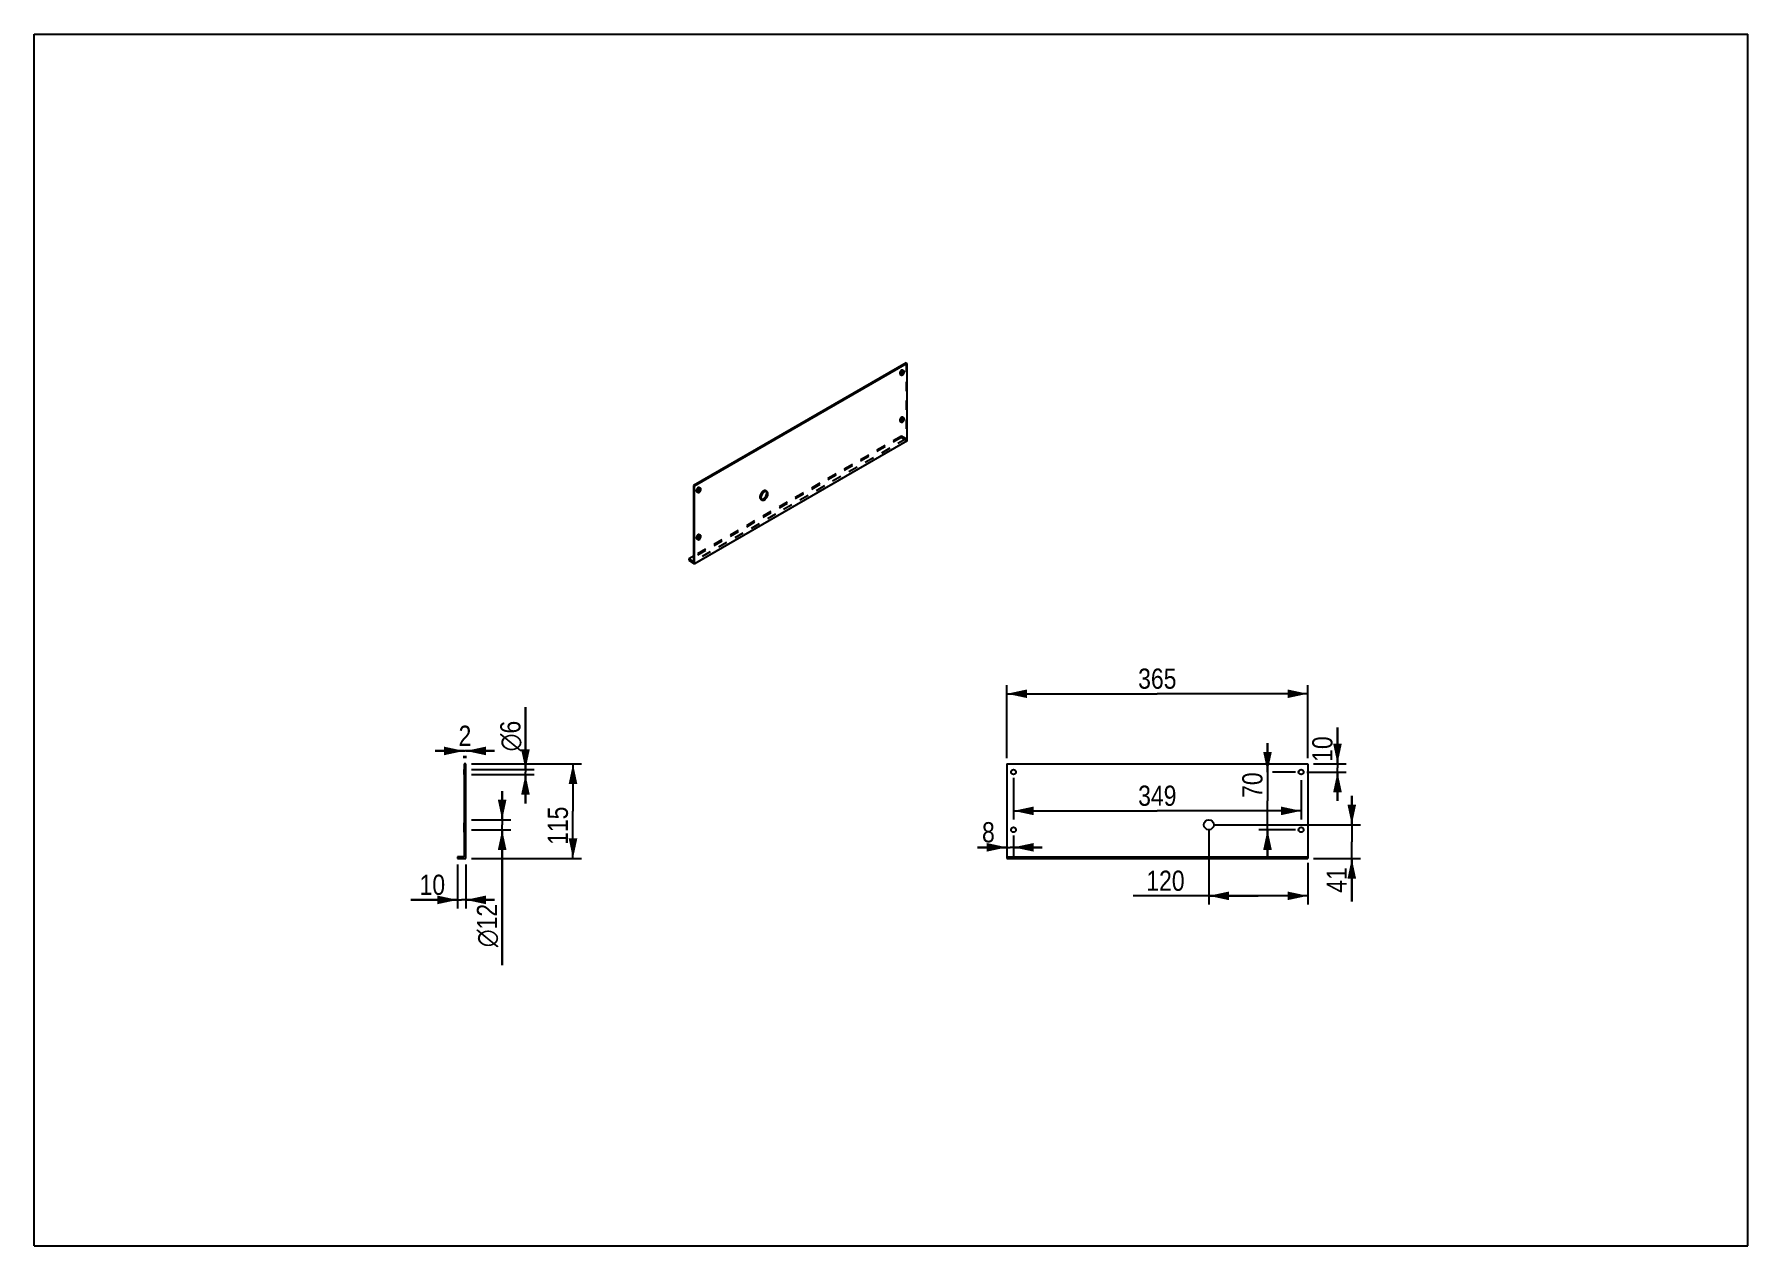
# Model space of a CAD drawing. Header units: millimetres. Extents: x 0 to 297, y 0 to 210.
import ezdxf

# ---------------------------------------------------------------- set-up
doc = ezdxf.new("R2010")
doc.units = ezdxf.units.MM
doc.header["$LTSCALE"] = 16.335
doc.linetypes.add('HIDDEN', pattern=[0.2, 0.1, -0.1])
doc.layers.get('0').update_dxf_attribs({"linetype": 'CONTINUOUS'})
doc.layers.add('02___PRT_ALL_AXES', color=7, linetype='CONTINUOUS')
doc.layers.add('DEFAULT_2', color=8, linetype='HIDDEN')
doc.styles.get("Standard").update_dxf_attribs({"font": 'txt', "width": 0.85})
doc.styles.add('TEXTSTYLE_2', font='gdt', dxfattribs={"width": 0.85})
doc.dimstyles.new('DIMSTYLE_1', dxfattribs={"dimtxt": 3.5, "dimasz": 3.5, "dimexe": 1.5, "dimexo": 1, "dimgap": 0.875, "dimtad": 1, "dimlfac": 7, "dimtxsty": 'STANDARD', "dimblk": '_FILLED', "dimblk1": '_FILLED', "dimblk2": '_FILLED', "dimcen": 0.09, "dimadec": 0, "dimazin": 0, "dimtp": 0.01, "dimtm": 0.01, "dimtfac": 1, "dimtofl": 0, "dimtmove": 0, "dimatfit": 3, "dimldrblk": '_FILLED', "dimfxl": 1, "dimtolj": 1, "dimarcsym": 0})

# ---------------------------------------------------------------- blocks, each defined once
blk = doc.blocks.new('_FILLED')
at = {"color": 0, "linetype": 'BYBLOCK'}
blk.add_solid([(0, 0), (-1, 0.214), (-1, -0.214)], dxfattribs=at)
blk = doc.blocks.new('*D0')
at = {"color": 2, "linetype": 'CONTINUOUS'}
for p, q in [((75.79, 83.54), (94.88, 83.54)), ((93.38, 83.54), (93.38, 75.32)), ((93.38, 67.11), (93.38, 75.32)), ((75.79, 67.11), (94.88, 67.11))]:
    blk.add_line(p, q, dxfattribs=at)
at = {"color": 2, "linetype": 'CONTINUOUS', "xscale": 3.5, "yscale": 3.5, "zscale": 3.5}
for p, rotation in [((93.38, 83.54), 90), ((93.38, 67.11), 270)]:
    blk.add_blockref('_FILLED', p, dxfattribs=dict(at, rotation=rotation))
at = {"color": 2, "linetype": 'CONTINUOUS', "insert": (89, 72.8), "char_height": 3.5, "width": 8.925, "attachment_point": 2, "rotation": 90, "line_spacing_factor": 0.9}
blk.add_mtext('115', dxfattribs=at)
blk = doc.blocks.new('*D1')
at = {"color": 2, "linetype": 'CONTINUOUS'}
for p, q in [((73.36, 66.11), (73.36, 58.45)), ((74.79, 66.11), (74.79, 58.45)), ((73.36, 59.95), (65.26, 59.95)), ((65.26, 59.95), (74.08, 59.95)), ((79.79, 59.95), (74.08, 59.95)), ((74.79, 59.95), (79.79, 59.95))]:
    blk.add_line(p, q, dxfattribs=at)
at = {"color": 2, "linetype": 'CONTINUOUS', "xscale": 3.5, "yscale": 3.5, "zscale": 3.5}
blk.add_blockref('_FILLED', (73.36, 59.95), dxfattribs=at)
at = {"color": 2, "linetype": 'CONTINUOUS', "xscale": 3.5, "yscale": 3.5, "zscale": 3.5, "rotation": 180}
blk.add_blockref('_FILLED', (74.79, 59.95), dxfattribs=at)
at = {"color": 2, "linetype": 'CONTINUOUS', "insert": (71.21, 64.32), "char_height": 3.5, "width": 5.95, "attachment_point": 3, "line_spacing_factor": 0.9}
blk.add_mtext('10', dxfattribs=at)
blk = doc.blocks.new('*D2')
at = {"color": 2, "linetype": 'CONTINUOUS'}
for p, q in [((74.5, 85.77), (69.5, 85.77)), ((69.5, 85.77), (74.65, 85.77)), ((74.5, 84.54), (74.5, 84.9)), ((79.79, 85.77), (74.65, 85.77)), ((74.79, 85.77), (79.79, 85.77)), ((74.79, 84.54), (74.79, 84.9))]:
    blk.add_line(p, q, dxfattribs=at)
at = {"color": 2, "linetype": 'CONTINUOUS', "xscale": 3.5, "yscale": 3.5, "zscale": 3.5}
blk.add_blockref('_FILLED', (74.5, 85.77), dxfattribs=at)
at = {"color": 2, "linetype": 'CONTINUOUS', "xscale": 3.5, "yscale": 3.5, "zscale": 3.5, "rotation": 180}
blk.add_blockref('_FILLED', (74.79, 85.77), dxfattribs=at)
at = {"color": 2, "linetype": 'CONTINUOUS', "insert": (74.65, 90.15), "char_height": 3.5, "width": 2.975, "attachment_point": 2, "line_spacing_factor": 0.9}
blk.add_mtext('2', dxfattribs=at)
blk = doc.blocks.new('*D3')
at = {"color": 2, "linetype": 'CONTINUOUS'}
for p, q in [((85.14, 82.54), (85.14, 93.34)), ((85.14, 93.34), (85.14, 82.11)), ((75.79, 82.54), (86.64, 82.54)), ((75.79, 81.68), (86.64, 81.68)), ((85.14, 76.68), (85.14, 82.11)), ((85.14, 81.68), (85.14, 76.68))]:
    blk.add_line(p, q, dxfattribs=at)
at = {"color": 2, "linetype": 'CONTINUOUS', "xscale": 3.5, "yscale": 3.5, "zscale": 3.5}
for p, rotation in [((85.14, 82.54), 270), ((85.14, 81.68), 90)]:
    blk.add_blockref('_FILLED', p, dxfattribs=dict(at, rotation=rotation))
at = {"color": 2, "linetype": 'CONTINUOUS', "insert": (80.77, 85.7), "char_height": 3.5, "width": 7.6417, "attachment_point": 1, "rotation": 90, "line_spacing_factor": 0.9, "style": 'TEXTSTYLE_2'}
blk.add_mtext('{\\Fgdt;n}\\Ftxt;6', dxfattribs=at)
blk = doc.blocks.new('*D4')
at = {"color": 2, "linetype": 'CONTINUOUS'}
for p, q in [((81.1, 73.82), (81.1, 78.82)), ((81.1, 78.82), (81.1, 72.97)), ((75.79, 73.82), (82.6, 73.82)), ((75.79, 72.11), (82.6, 72.11)), ((81.1, 48.64), (81.1, 72.97)), ((81.1, 72.11), (81.1, 48.64))]:
    blk.add_line(p, q, dxfattribs=at)
at = {"color": 2, "linetype": 'CONTINUOUS', "xscale": 3.5, "yscale": 3.5, "zscale": 3.5}
for p, rotation in [((81.1, 73.82), 270), ((81.1, 72.11), 90)]:
    blk.add_blockref('_FILLED', p, dxfattribs=dict(at, rotation=rotation))
at = {"color": 2, "linetype": 'CONTINUOUS', "insert": (76.72, 59.26), "char_height": 3.5, "width": 10.6167, "attachment_point": 3, "rotation": 90, "line_spacing_factor": 0.9, "style": 'TEXTSTYLE_2'}
blk.add_mtext('{\\Fgdt;n}\\Ftxt;12', dxfattribs=at)
blk = doc.blocks.new('*D5')
at = {"color": 2, "linetype": 'CONTINUOUS'}
for p, q in [((203.59, 71.97), (203.59, 59.15)), ((220.73, 66.4), (220.73, 59.15)), ((212.16, 60.65), (190.47, 60.65)), ((203.59, 60.65), (212.16, 60.65)), ((220.73, 60.65), (212.16, 60.65))]:
    blk.add_line(p, q, dxfattribs=at)
at = {"color": 2, "linetype": 'CONTINUOUS', "xscale": 3.5, "yscale": 3.5, "zscale": 3.5, "rotation": 180}
blk.add_blockref('_FILLED', (203.59, 60.65), dxfattribs=at)
at = {"color": 2, "linetype": 'CONTINUOUS', "xscale": 3.5, "yscale": 3.5, "zscale": 3.5}
blk.add_blockref('_FILLED', (220.73, 60.65), dxfattribs=at)
at = {"color": 2, "linetype": 'CONTINUOUS', "insert": (199.39, 65.02), "char_height": 3.5, "width": 8.925, "attachment_point": 3, "line_spacing_factor": 0.9}
blk.add_mtext('120', dxfattribs=at)
blk = doc.blocks.new('*D6')
at = {"color": 2, "linetype": 'CONTINUOUS'}
for p, q in [((228.37, 72.97), (228.37, 77.97)), ((228.37, 77.97), (228.37, 70.04)), ((204.59, 72.97), (229.87, 72.97)), ((228.37, 59.66), (228.37, 70.04)), ((221.73, 67.11), (229.87, 67.11)), ((228.37, 67.11), (228.37, 59.66))]:
    blk.add_line(p, q, dxfattribs=at)
at = {"color": 2, "linetype": 'CONTINUOUS', "xscale": 3.5, "yscale": 3.5, "zscale": 3.5}
for p, rotation in [((228.37, 72.97), 270), ((228.37, 67.11), 90)]:
    blk.add_blockref('_FILLED', p, dxfattribs=dict(at, rotation=rotation))
at = {"color": 2, "linetype": 'CONTINUOUS', "insert": (223.99, 65.61), "char_height": 3.5, "width": 5.95, "attachment_point": 3, "rotation": 90, "line_spacing_factor": 0.9}
blk.add_mtext('41', dxfattribs=at)
blk = doc.blocks.new('*D7')
at = {"color": 2, "linetype": 'CONTINUOUS'}
for p, q in [((225.89, 83.54), (225.89, 89.83)), ((225.89, 89.83), (225.89, 82.82)), ((221.73, 83.54), (227.39, 83.54)), ((220.59, 82.11), (227.39, 82.11)), ((225.89, 77.11), (225.89, 82.82)), ((225.89, 82.11), (225.89, 77.11))]:
    blk.add_line(p, q, dxfattribs=at)
at = {"color": 2, "linetype": 'CONTINUOUS', "xscale": 3.5, "yscale": 3.5, "zscale": 3.5}
for p, rotation in [((225.89, 83.54), 270), ((225.89, 82.11), 90)]:
    blk.add_blockref('_FILLED', p, dxfattribs=dict(at, rotation=rotation))
at = {"color": 2, "linetype": 'CONTINUOUS', "insert": (221.52, 83.88), "char_height": 3.5, "width": 5.95, "attachment_point": 1, "rotation": 90, "line_spacing_factor": 0.9}
blk.add_mtext('10', dxfattribs=at)
blk = doc.blocks.new('*D8')
at = {"color": 2, "linetype": 'CONTINUOUS'}
for p, q in [((168.59, 84.54), (168.59, 97.18)), ((168.59, 95.68), (194.66, 95.68)), ((220.73, 95.68), (194.66, 95.68)), ((220.73, 84.54), (220.73, 97.18))]:
    blk.add_line(p, q, dxfattribs=at)
at = {"color": 2, "linetype": 'CONTINUOUS', "xscale": 3.5, "yscale": 3.5, "zscale": 3.5, "rotation": 180}
blk.add_blockref('_FILLED', (168.59, 95.68), dxfattribs=at)
at = {"color": 2, "linetype": 'CONTINUOUS', "xscale": 3.5, "yscale": 3.5, "zscale": 3.5}
blk.add_blockref('_FILLED', (220.73, 95.68), dxfattribs=at)
at = {"color": 2, "linetype": 'CONTINUOUS', "insert": (194.66, 100.05), "char_height": 3.5, "width": 8.925, "attachment_point": 2, "line_spacing_factor": 0.9}
blk.add_mtext('365', dxfattribs=at)
blk = doc.blocks.new('*D9')
at = {"color": 2, "linetype": 'CONTINUOUS'}
for p, q in [((168.59, 69.06), (163.52, 69.06)), ((163.52, 69.06), (169.16, 69.06)), ((174.73, 69.06), (169.16, 69.06)), ((169.73, 71.11), (169.73, 67.56)), ((169.73, 69.06), (174.73, 69.06))]:
    blk.add_line(p, q, dxfattribs=at)
at = {"color": 2, "linetype": 'CONTINUOUS', "xscale": 3.5, "yscale": 3.5, "zscale": 3.5}
blk.add_blockref('_FILLED', (168.59, 69.06), dxfattribs=at)
at = {"color": 2, "linetype": 'CONTINUOUS', "xscale": 3.5, "yscale": 3.5, "zscale": 3.5, "rotation": 180}
blk.add_blockref('_FILLED', (169.73, 69.06), dxfattribs=at)
at = {"color": 2, "linetype": 'CONTINUOUS', "insert": (166.49, 73.43), "char_height": 3.5, "width": 2.975, "attachment_point": 3, "line_spacing_factor": 0.9}
blk.add_mtext('8', dxfattribs=at)
blk = doc.blocks.new('*D10')
at = {"color": 2, "linetype": 'CONTINUOUS'}
for p, q in [((169.73, 81.11), (169.73, 73.88)), ((219.59, 80.68), (219.59, 73.88)), ((169.73, 75.38), (194.66, 75.38)), ((219.59, 75.38), (194.66, 75.38))]:
    blk.add_line(p, q, dxfattribs=at)
at = {"color": 2, "linetype": 'CONTINUOUS', "xscale": 3.5, "yscale": 3.5, "zscale": 3.5, "rotation": 180}
blk.add_blockref('_FILLED', (169.73, 75.38), dxfattribs=at)
at = {"color": 2, "linetype": 'CONTINUOUS', "xscale": 3.5, "yscale": 3.5, "zscale": 3.5}
blk.add_blockref('_FILLED', (219.59, 75.38), dxfattribs=at)
at = {"color": 2, "linetype": 'CONTINUOUS', "insert": (194.66, 79.76), "char_height": 3.5, "width": 8.925, "attachment_point": 2, "line_spacing_factor": 0.9}
blk.add_mtext('349', dxfattribs=at)
blk = doc.blocks.new('*D11')
at = {"color": 2, "linetype": 'CONTINUOUS'}
for p, q in [((213.76, 82.11), (213.76, 87.11)), ((213.76, 87.11), (213.76, 77.11)), ((218.59, 82.11), (214.64, 82.11)), ((213.76, 67.11), (213.76, 77.11)), ((218.59, 72.11), (212.26, 72.11)), ((213.76, 72.11), (213.76, 67.11))]:
    blk.add_line(p, q, dxfattribs=at)
at = {"color": 2, "linetype": 'CONTINUOUS', "xscale": 3.5, "yscale": 3.5, "zscale": 3.5}
for p, rotation in [((213.76, 82.11), 270), ((213.76, 72.11), 90)]:
    blk.add_blockref('_FILLED', p, dxfattribs=dict(at, rotation=rotation))
at = {"color": 2, "linetype": 'CONTINUOUS', "insert": (209.39, 79.84), "char_height": 3.5, "width": 5.95, "attachment_point": 2, "rotation": 90, "line_spacing_factor": 0.9}
blk.add_mtext('70', dxfattribs=at)

msp = doc.modelspace()

# ---------------------------------------------------------------- linework, layer by layer
at = {"color": 7, "linetype": 'CONTINUOUS'}
for p, q in [((0, 0), (0, 210)), ((0, 210), (297, 210)), ((297, 0), (297, 210)), ((151.1151, 153.0458), (114.2447, 131.7587)), ((151.3171, 152.9291), (114.4467, 131.6421)), ((151.3171, 152.9291), (151.1151, 153.0458)), ((151.3171, 139.5152), (151.3171, 152.9291)), ((151.3171, 139.5152), (114.4467, 118.2281)), ((114.2447, 131.7587), (114.2447, 118.5781)), ((114.4467, 131.6421), (114.2447, 131.7587)), ((114.4467, 118.2281), (114.4467, 131.6421)), ((114.2447, 119.5112), (113.4366, 119.0446)), ((114.2447, 118.5781), (113.4366, 119.0446)), ((113.4366, 119.0446), (113.4366, 118.8113)), ((113.4366, 118.8113), (114.4467, 118.2281)), ((74.5041, 83.5387), (74.5041, 67.3959)), ((74.7898, 83.5387), (74.5041, 83.5387)), ((74.7898, 67.1101), (74.7898, 83.5387)), ((168.5906, 83.5387), (168.5906, 67.1101)), ((168.5906, 83.5387), (220.7334, 83.5387)), ((220.7334, 83.5387), (220.7334, 67.1101)), ((74.5041, 67.3959), (73.3613, 67.3959)), ((73.3613, 67.3959), (73.3613, 67.1101)), ((73.3613, 67.1101), (74.7898, 67.1101)), ((168.5906, 67.3959), (220.7334, 67.3959)), ((168.5906, 67.1101), (220.7334, 67.1101)), ((0, 0), (297, 0))]:
    msp.add_line(p, q, dxfattribs=at)
at = {"layer": '02___PRT_ALL_AXES', "color": 8, "linetype": 'HIDDEN'}
for p, q in [((150.5213, 151.7839), (150.7233, 151.6673)), ((150.0927, 151.0416), (150.2947, 150.925)), ((150.0927, 142.8766), (150.2947, 142.7599)), ((150.5213, 143.6189), (150.7233, 143.5023)), ((114.8385, 130.6877), (115.0406, 130.5711)), ((115.2671, 131.43), (115.4691, 131.3134)), ((126.795, 130.8679), (126.9971, 130.7513)), ((125.9379, 129.3833), (126.1399, 129.2667)), ((114.8385, 122.5227), (115.0406, 122.4061)), ((115.2671, 123.265), (115.4691, 123.1484)), ((74.5041, 81.6816), (74.5041, 82.5387)), ((74.5041, 82.5387), (74.7898, 82.5387)), ((74.5041, 81.6816), (74.7898, 81.6816)), ((74.7898, 81.6816), (74.7898, 82.5387)), ((74.5041, 73.8244), (74.7898, 73.8244)), ((74.5041, 71.6816), (74.5041, 73.8244)), ((74.5041, 72.5387), (74.7898, 72.5387)), ((74.5041, 72.1101), (74.7898, 72.1101)), ((74.5041, 71.6816), (74.7898, 71.6816)), ((74.7898, 71.6816), (74.7898, 73.8244))]:
    msp.add_line(p, q, dxfattribs=at)
at = {"layer": '02___PRT_ALL_AXES', "color": 7, "linetype": 'CONTINUOUS'}
for centre, radius in [((169.7334, 82.1101), 0.4286), ((219.5906, 82.1101), 0.4286), ((169.7334, 72.1101), 0.4286), ((203.5906, 72.9673), 0.8571), ((219.5906, 72.1101), 0.4286)]:
    msp.add_circle(centre, radius, dxfattribs=at)
msp.add_arc((126.5638, 130.5533), 0.3978, 26.240756, 27.13356, dxfattribs=at)
at = {"layer": '02___PRT_ALL_AXES', "color": 8, "linetype": 'HIDDEN'}
for points, knots in [([(150.307, 151.7627), (150.2407, 151.7244), (150.1243, 151.6086), (150.0329, 151.43), (150.0018, 151.278), (150.0042, 151.1773), (150.0324, 151.0936), (150.0713, 151.054), (150.0927, 151.0416)], [0, 0, 0, 0, 0.2698855, 0.56130995, 0.69545058, 0.81313516, 0.91285209, 1, 1, 1, 1]), ([(150.5213, 151.7839), (150.4924, 151.8006), (150.4133, 151.8126), (150.3424, 151.7832), (150.307, 151.7627)], [0, 0, 0, 0, 0.44917372, 1, 1, 1, 1]), ([(150.0927, 151.0416), (150.1017, 151.0364), (150.1422, 151.0185), (150.1893, 151.02), (150.222, 151.0278)], [0, 0, 0, 0, 0.23558401, 1, 1, 1, 1]), ([(150.307, 143.5977), (150.2407, 143.5594), (150.1243, 143.4436), (150.0329, 143.265), (150.0018, 143.113), (150.0042, 143.0123), (150.0324, 142.9286), (150.0713, 142.889), (150.0927, 142.8766)], [0, 0, 0, 0, 0.2698855, 0.56130995, 0.69545058, 0.81313516, 0.91285209, 1, 1, 1, 1]), ([(150.0927, 142.8766), (150.1017, 142.8714), (150.1422, 142.8535), (150.1893, 142.8549), (150.222, 142.8628)], [0, 0, 0, 0, 0.23558401, 1, 1, 1, 1]), ([(150.5213, 143.6189), (150.4924, 143.6356), (150.4133, 143.6476), (150.3424, 143.6181), (150.307, 143.5977)], [0, 0, 0, 0, 0.44917372, 1, 1, 1, 1]), ([(115.0528, 131.4088), (114.9865, 131.3705), (114.8701, 131.2547), (114.7787, 131.0761), (114.7476, 130.9242), (114.75, 130.8234), (114.7782, 130.7397), (114.8171, 130.7001), (114.8385, 130.6877)], [0, 0, 0, 0, 0.2698855, 0.56130995, 0.69545058, 0.81313516, 0.91285209, 1, 1, 1, 1]), ([(114.8385, 130.6877), (114.8475, 130.6825), (114.888, 130.6646), (114.9351, 130.6661), (114.9678, 130.6739)], [0, 0, 0, 0, 0.23558401, 1, 1, 1, 1]), ([(115.2671, 131.43), (115.2382, 131.4467), (115.1591, 131.4587), (115.0883, 131.4293), (115.0528, 131.4088)], [0, 0, 0, 0, 0.44917372, 1, 1, 1, 1]), ([(126.3665, 130.8255), (126.2339, 130.7489), (126.0011, 130.5173), (125.8183, 130.1601), (125.756, 129.8562), (125.7608, 129.6547), (125.8174, 129.4874), (125.8951, 129.408), (125.9379, 129.3833)], [0, 0, 0, 0, 0.26986217, 0.56131515, 0.69545853, 0.81313776, 0.91285258, 1, 1, 1, 1]), ([(126.795, 130.8679), (126.7372, 130.9013), (126.579, 130.9253), (126.4374, 130.8664), (126.3665, 130.8255)], [0, 0, 0, 0, 0.44919612, 1, 1, 1, 1]), ([(115.0528, 123.2438), (114.9865, 123.2055), (114.8701, 123.0897), (114.7787, 122.9111), (114.7476, 122.7591), (114.75, 122.6584), (114.7782, 122.5747), (114.8171, 122.5351), (114.8385, 122.5227)], [0, 0, 0, 0, 0.2698855, 0.56130995, 0.69545058, 0.81313516, 0.91285209, 1, 1, 1, 1]), ([(114.8385, 122.5227), (114.8475, 122.5175), (114.888, 122.4996), (114.9351, 122.501), (114.9678, 122.5089)], [0, 0, 0, 0, 0.23558401, 1, 1, 1, 1]), ([(115.2671, 123.265), (115.2382, 123.2817), (115.1591, 123.2937), (115.0883, 123.2643), (115.0528, 123.2438)], [0, 0, 0, 0, 0.44917372, 1, 1, 1, 1])]:
    msp.add_open_spline(points, degree=3, knots=knots, dxfattribs=at)
at = {"layer": '02___PRT_ALL_AXES', "color": 7, "linetype": 'CONTINUOUS'}
for points, knots in [([(150.509, 151.6461), (150.4427, 151.6078), (150.3263, 151.492), (150.2349, 151.3134), (150.2038, 151.1614), (150.2062, 151.0607), (150.2345, 150.977), (150.2733, 150.9374), (150.2947, 150.925)], [0, 0, 0, 0, 0.2698855, 0.56130995, 0.69545058, 0.81313516, 0.91285209, 1, 1, 1, 1]), ([(150.307, 151.0628), (150.3586, 151.0926), (150.4539, 151.1782), (150.5564, 151.3383), (150.6131, 151.5118), (150.6125, 151.6313), (150.5972, 151.6812)], [0, 0, 0, 0, 0.24784511, 0.52137908, 0.78282538, 1, 1, 1, 1]), ([(150.7233, 151.6673), (150.6944, 151.684), (150.6153, 151.6959), (150.5445, 151.6665), (150.509, 151.6461)], [0, 0, 0, 0, 0.44917372, 1, 1, 1, 1]), ([(150.509, 150.9462), (150.5753, 150.9845), (150.6917, 151.1003), (150.7831, 151.2789), (150.8142, 151.4308), (150.8118, 151.5316), (150.7836, 151.6153), (150.7447, 151.6549), (150.7233, 151.6673)], [0, 0, 0, 0, 0.2698855, 0.56130995, 0.69545058, 0.81313516, 0.91285209, 1, 1, 1, 1]), ([(150.222, 151.0278), (150.2291, 151.0295), (150.2586, 151.038), (150.2867, 151.0511), (150.307, 151.0628)], [0, 0, 0, 0, 0.23612815, 1, 1, 1, 1]), ([(150.2947, 150.925), (150.3236, 150.9083), (150.4027, 150.8963), (150.4736, 150.9257), (150.509, 150.9462)], [0, 0, 0, 0, 0.44917372, 1, 1, 1, 1]), ([(150.509, 143.481), (150.4427, 143.4428), (150.3263, 143.327), (150.2349, 143.1483), (150.2038, 142.9964), (150.2062, 142.8956), (150.2345, 142.812), (150.2733, 142.7723), (150.2947, 142.76)], [0, 0, 0, 0, 0.2698855, 0.56130995, 0.69545058, 0.81313516, 0.91285209, 1, 1, 1, 1]), ([(150.222, 142.8628), (150.2291, 142.8645), (150.2586, 142.873), (150.2867, 142.8861), (150.307, 142.8978)], [0, 0, 0, 0, 0.23612815, 1, 1, 1, 1]), ([(150.2947, 142.76), (150.3236, 142.7433), (150.4027, 142.7313), (150.4736, 142.7607), (150.509, 142.7812)], [0, 0, 0, 0, 0.44917372, 1, 1, 1, 1]), ([(150.307, 142.8978), (150.3586, 142.9276), (150.4539, 143.0131), (150.5564, 143.1733), (150.6131, 143.3468), (150.6125, 143.4662), (150.5972, 143.5161)], [0, 0, 0, 0, 0.24784511, 0.52137908, 0.78282538, 1, 1, 1, 1]), ([(150.7233, 143.5022), (150.6944, 143.519), (150.6153, 143.5309), (150.5445, 143.5015), (150.509, 143.481)], [0, 0, 0, 0, 0.44917372, 1, 1, 1, 1]), ([(150.509, 142.7812), (150.5753, 142.8195), (150.6917, 142.9353), (150.7831, 143.1139), (150.8142, 143.2658), (150.8118, 143.3666), (150.7836, 143.4502), (150.7447, 143.4899), (150.7233, 143.5022)], [0, 0, 0, 0, 0.2698855, 0.56130995, 0.69545058, 0.81313516, 0.91285209, 1, 1, 1, 1]), ([(115.2548, 131.2922), (115.1885, 131.2539), (115.0721, 131.1381), (114.9807, 130.9595), (114.9496, 130.8075), (114.952, 130.7068), (114.9803, 130.6231), (115.0192, 130.5835), (115.0406, 130.5711)], [0, 0, 0, 0, 0.2698855, 0.56130995, 0.69545058, 0.81313516, 0.91285209, 1, 1, 1, 1]), ([(114.9678, 130.6739), (114.9749, 130.6756), (115.0044, 130.6841), (115.0325, 130.6972), (115.0528, 130.709)], [0, 0, 0, 0, 0.23612815, 1, 1, 1, 1]), ([(115.0528, 130.709), (115.1044, 130.7387), (115.1998, 130.8243), (115.3022, 130.9844), (115.3589, 131.158), (115.3583, 131.2774), (115.343, 131.3273)], [0, 0, 0, 0, 0.24784511, 0.52137908, 0.78282538, 1, 1, 1, 1]), ([(115.4691, 131.3134), (115.4402, 131.3301), (115.3611, 131.3421), (115.2903, 131.3126), (115.2548, 131.2922)], [0, 0, 0, 0, 0.44917372, 1, 1, 1, 1]), ([(115.2548, 130.5923), (115.3211, 130.6306), (115.4375, 130.7464), (115.5289, 130.925), (115.5601, 131.077), (115.5577, 131.1777), (115.5294, 131.2614), (115.4905, 131.301), (115.4691, 131.3134)], [0, 0, 0, 0, 0.2698855, 0.56130995, 0.69545058, 0.81313516, 0.91285209, 1, 1, 1, 1]), ([(126.5685, 130.7088), (126.4359, 130.6323), (126.2031, 130.4007), (126.0203, 130.0434), (125.9581, 129.7395), (125.9629, 129.538), (126.0194, 129.3707), (126.0971, 129.2914), (126.1399, 129.2667)], [0, 0, 0, 0, 0.26986217, 0.56131515, 0.69545853, 0.81313776, 0.91285258, 1, 1, 1, 1]), ([(126.3665, 129.4258), (126.4771, 129.4896), (126.6791, 129.6757), (126.8876, 130.0214), (126.9907, 130.3875), (126.9669, 130.6351), (126.9206, 130.7291)], [0, 0, 0, 0, 0.25333699, 0.53197861, 0.79204674, 1, 1, 1, 1]), ([(126.9971, 130.7513), (126.9392, 130.7846), (126.7811, 130.8086), (126.6394, 130.7498), (126.5685, 130.7088)], [0, 0, 0, 0, 0.44919612, 1, 1, 1, 1]), ([(126.5685, 129.3091), (126.7011, 129.3857), (126.9339, 129.6173), (127.1167, 129.9745), (127.1789, 130.2784), (127.1741, 130.4799), (127.1176, 130.6472), (127.0399, 130.7266), (126.9971, 130.7513)], [0, 0, 0, 0, 0.26986217, 0.56131515, 0.69545853, 0.81313776, 0.91285258, 1, 1, 1, 1]), ([(115.0406, 130.5711), (115.0695, 130.5544), (115.1486, 130.5424), (115.2194, 130.5718), (115.2548, 130.5923)], [0, 0, 0, 0, 0.44917372, 1, 1, 1, 1]), ([(126.0578, 129.3451), (126.0817, 129.3426), (126.1898, 129.3427), (126.2943, 129.3841), (126.3665, 129.4258)], [0, 0, 0, 0, 0.22411726, 1, 1, 1, 1]), ([(126.1399, 129.2667), (126.1978, 129.2333), (126.3559, 129.2093), (126.4976, 129.2682), (126.5685, 129.3091)], [0, 0, 0, 0, 0.44919612, 1, 1, 1, 1]), ([(115.2548, 123.1271), (115.1885, 123.0889), (115.0721, 122.9731), (114.9807, 122.7944), (114.9496, 122.6425), (114.952, 122.5417), (114.9803, 122.4581), (115.0192, 122.4184), (115.0406, 122.4061)], [0, 0, 0, 0, 0.2698855, 0.56130995, 0.69545058, 0.81313516, 0.91285209, 1, 1, 1, 1]), ([(114.9678, 122.5089), (114.9749, 122.5106), (115.0044, 122.5191), (115.0325, 122.5322), (115.0528, 122.5439)], [0, 0, 0, 0, 0.23612815, 1, 1, 1, 1]), ([(115.0406, 122.4061), (115.0695, 122.3894), (115.1486, 122.3774), (115.2194, 122.4068), (115.2548, 122.4273)], [0, 0, 0, 0, 0.44917372, 1, 1, 1, 1]), ([(115.0528, 122.5439), (115.1044, 122.5737), (115.1998, 122.6592), (115.3022, 122.8194), (115.3589, 122.9929), (115.3583, 123.1123), (115.343, 123.1623)], [0, 0, 0, 0, 0.24784511, 0.52137908, 0.78282538, 1, 1, 1, 1]), ([(115.4691, 123.1484), (115.4402, 123.1651), (115.3611, 123.177), (115.2903, 123.1476), (115.2548, 123.1271)], [0, 0, 0, 0, 0.44917372, 1, 1, 1, 1]), ([(115.2548, 122.4273), (115.3211, 122.4656), (115.4375, 122.5814), (115.5289, 122.76), (115.5601, 122.9119), (115.5577, 123.0127), (115.5294, 123.0964), (115.4905, 123.136), (115.4691, 123.1484)], [0, 0, 0, 0, 0.2698855, 0.56130995, 0.69545058, 0.81313516, 0.91285209, 1, 1, 1, 1])]:
    msp.add_open_spline(points, degree=3, knots=knots, dxfattribs=at)
at = {"layer": '02___PRT_ALL_AXES', "color": 8, "linetype": 'HIDDEN'}
for points in [[(150.5694, 151.7393), (150.5568, 151.7572), (150.5402, 151.7729), (150.5213, 151.7839)], [(150.5972, 151.6812), (150.5909, 151.7017), (150.5818, 151.7217), (150.5694, 151.7393)], [(150.5694, 143.5742), (150.5568, 143.5921), (150.5402, 143.6079), (150.5213, 143.6189)], [(150.5972, 143.5161), (150.5909, 143.5367), (150.5818, 143.5567), (150.5694, 143.5742)], [(115.3153, 131.3854), (115.3027, 131.4033), (115.286, 131.4191), (115.2671, 131.43)], [(115.343, 131.3273), (115.3367, 131.3478), (115.3276, 131.3678), (115.3153, 131.3854)], [(126.8809, 130.7926), (126.8575, 130.8226), (126.828, 130.8489), (126.795, 130.8679)], [(125.9379, 129.3833), (125.9742, 129.3624), (126.0161, 129.3495), (126.0578, 129.3451)], [(115.3153, 123.2203), (115.3027, 123.2383), (115.286, 123.254), (115.2671, 123.265)], [(115.343, 123.1623), (115.3367, 123.1828), (115.3276, 123.2028), (115.3153, 123.2203)]]:
    msp.add_open_spline(points, degree=3, dxfattribs=at)
at = {"layer": '02___PRT_ALL_AXES', "color": 7, "linetype": 'CONTINUOUS'}
msp.add_open_spline([(126.9178, 130.7347), (126.9073, 130.755), (126.8951, 130.7746), (126.8809, 130.7926)], degree=3, dxfattribs=at)
at = {"layer": 'DEFAULT_2', "color": 8, "linetype": 'HIDDEN'}
for p, q in [((151.1151, 153.0458), (151.1151, 139.8651)), ((150.307, 140.0984), (113.4366, 118.8113)), ((150.307, 140.3316), (114.2447, 119.5112)), ((151.1151, 139.8651), (114.2447, 118.5781)), ((151.1151, 139.8651), (150.307, 140.3316)), ((150.307, 140.3316), (150.307, 140.0984)), ((150.307, 140.0984), (151.3171, 139.5152))]:
    msp.add_line(p, q, dxfattribs=at)

# ---------------------------------------------------------------- dimensions: what is measured, and where the dimension line sits
at = {"color": 2, "linetype": 'CONTINUOUS'}
for base, p1, p2, angle, picture, middle in [((168.5906, 95.6777), (220.7334, 83.5387), (168.5906, 83.5387), 180, '*D8', (194.755, 95.6777)), ((74.5041, 85.7704), (74.7898, 83.5387), (74.5041, 83.5387), 180, '*D2', (74.647, 85.7704)), ((225.8916, 82.1101), (220.7334, 83.5387), (219.5906, 82.1101), 270, '*D7', (225.8916, 87.2229)), ((213.7639, 82.1101), (219.5906, 72.1101), (219.5906, 82.1101), 90, '*D11', (213.7639, 79.8403)), ((93.3794, 67.1101), (74.7898, 83.5387), (74.7898, 67.1101), 270, '*D0', (93.3794, 73.2627)), ((228.3693, 72.9673), (220.7334, 67.1101), (203.5906, 72.9673), 90, '*D6', (228.3693, 62.2676)), ((203.5906, 60.6475), (220.7334, 67.3959), (203.5906, 72.9673), 180, '*D5', (195.2999, 60.6475))]:
    dim = msp.add_linear_dim(base=base, p1=p1, p2=p2, angle=angle, dimstyle='DIMSTYLE_1', dxfattribs=at)
    dim.commit()
    dim.dimension.update_dxf_attribs({"geometry": picture, "text_midpoint": middle, "dimtype": 160})
for base, p1, p2, picture, middle in [((85.1441, 81.6816), (74.7898, 82.5387), (74.7898, 81.6816), '*D3', (85.1441, 89.5185)), ((81.0973, 72.1101), (74.7898, 73.8244), (74.7898, 72.1101), '*D4', (81.0973, 53.9482))]:
    dim = msp.add_linear_dim(base=base, p1=p1, p2=p2, angle=270, text='%%c<>', dimstyle='DIMSTYLE_1', dxfattribs=at)
    dim.commit()
    dim.dimension.update_dxf_attribs({"geometry": picture, "text_midpoint": middle, "dimtype": 160})
for base, p1, p2, picture, middle in [((219.5906, 75.3833), (169.7334, 82.1101), (219.5906, 81.6816), '*D10', (194.662, 75.3833)), ((169.7334, 69.0587), (168.5906, 67.3959), (169.7334, 72.1101), '*D9', (165.0045, 69.0587)), ((74.7898, 59.9451), (73.3613, 67.1101), (74.7898, 67.1101), '*D1', (68.6035, 59.9451))]:
    dim = msp.add_linear_dim(base=base, p1=p1, p2=p2, dimstyle='DIMSTYLE_1', dxfattribs=at)
    dim.commit()
    dim.dimension.update_dxf_attribs({"geometry": picture, "text_midpoint": middle, "dimtype": 160})

doc.saveas('drawing.dxf')
